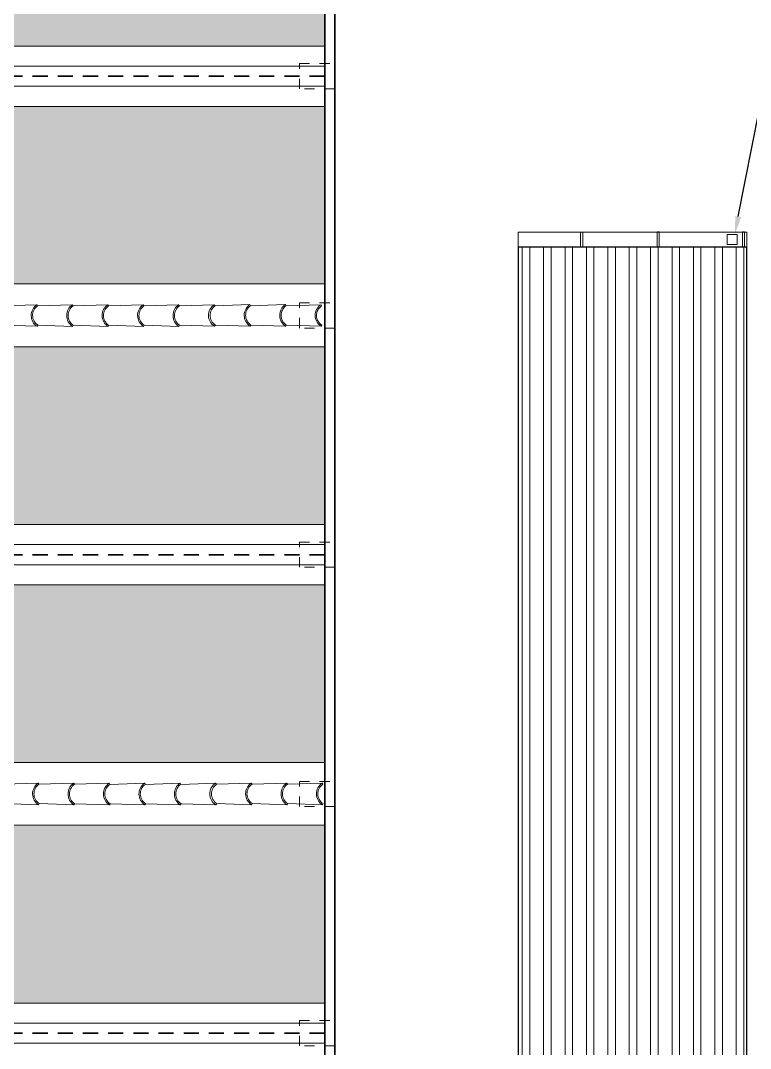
# Model space of a CAD drawing. Header units: metres. Extents: x 27 to 147, y -173 to 8.
# Drawn here: x 43.13 to 50.38, y -61.61 to -51.41 of the extents above; entities that cross this region are included whole.
import ezdxf
from ezdxf import colors
from ezdxf.entities.mleader import LeaderData, LeaderLine
from ezdxf.math import Vec2, Vec3

# ---------------------------------------------------------------- set-up
doc = ezdxf.new("R2010")
doc.units = ezdxf.units.M
doc.linetypes.add('DASHED2', pattern=[0.375, 0.25, -0.125])
doc.linetypes.add('HIDDEN2', pattern=[0.1875, 0.125, -0.0625])
for name, color, linetype, lineweight in [('canal de evacuacion', 1, 'Continuous', 20), ('Cotas varias El', 253, 'Continuous', 13), ('GRAFO 4', 7, 'Continuous', 30), ('GRAFO01', 7, 'Continuous', 0), ('I.S.-CANALETAS M', 160, 'Continuous', 15), ('letras sr', 7, 'Continuous', 5), ('linea0016', 144, 'HIDDEN2', 9), ('Mobiliario interno', 251, 'Continuous', 0), ('teja andina', 252, 'Continuous', 0), ('TEJAS ANDINA', 253, 'Continuous', 0)]:
    doc.layers.add(name, color=color, linetype=linetype, lineweight=lineweight)
doc.styles.add('Generales', font='trebuc.ttf', dxfattribs={"height": 0.1})
pattern_1 = [(274.9697, (49.60327060612644, 25.04769487576681), (-0.1999982614014102, 2.400000210303527), [0.1846944, -4.4326642]), (180, (49.61927060612641, 24.86369487576678), (-0.2000000000000001, -0.2), [0.016, -0.184]), (0, (49.41927060612647, 24.84769487576682), (0.2, 0.2), [0.05600000000000001, -0.144]), (90, (49.4752706061264, 24.84769487576682), (-0.2, 0.2), [0.02, -0.18]), (270, (49.60327060612644, 24.8676948757668), (0.2, -0.2000000000000001), [0.02, -0.18]), (0, (49.60327060612644, 24.84769487576682), (0.2, 0.2), [0.016, -0.184]), (0, (49.41927060612647, 24.86369487576678), (0.2, 0.2), [0.04000000000000001, -0.16]), (85.0303, (49.45927060612644, 24.86369487576678), (0.1999982614014119, 2.400000210303527), [0.1846943999999997, -4.43266419999999]), (52.69609999999999, (49.45927060612644, 24.87369487576677), (-2.599997177976598, -3.400002148337723), [0.0528016, -5.22735]), (18.4349, (49.49127060612648, 24.9156948757668), (0.4000000869185922, 0.1999996806445416), [0.05059639999999993, -0.5818589999999987]), (341.5651, (49.53927060612648, 24.93169487576677), (-0.4000000869185922, 0.1999996806445418), [0.05059640000000001, -0.581859]), (307.3039, (49.58727060612637, 24.9156948757668), (2.599997177976598, -3.400002148337723), [0.0528016, -5.22735]), (20.2249, (49.50127060612647, 24.90169487576679), (-2.199999452866844, -0.8000016671195548), [0.04049699999999992, -4.009194399999989]), (339.7751, (49.53927060612648, 24.9156948757668), (2.199999452866844, -0.8000016671195551), [0.04049700000000001, -4.0091944]), (307.4054, (49.57727060612638, 24.90169487576679), (2.00000199052301, -2.59999849299601), [0.0428018, -4.237385]), (52.5946, (49.4752706061264, 24.8676948757668), (-2.00000199052301, -2.599998492996009), [0.0428018, -4.237385])]

msp = doc.modelspace()

# ---------------------------------------------------------------- hatches: boundary and pattern name
at = {"layer": 'Mobiliario interno'}
h = msp.add_hatch(dxfattribs=at)
h.set_pattern_fill('STEEL', color=256, scale=1.7, angle=45)
h.set_pattern_definition([(90, (285.5481694174819, 286.9178283319553), (-0.2125000000000001, 0), []), (90, (285.4730393219809, 286.9929584274564), (-0.2125000000000001, 0), [])])
h.paths.add_polyline_path([(50.3629938341532, -53.66201928089538), (48.07118981893132, -53.6620162355365), (48.07119000498017, -66.41128301587372), (46.35690294231119, -66.41124904106226), (42.75548341521721, -66.40387723600355), (42.75439439171589, -68.60926606016073), (50.3619047964221, -68.61665495263986)])
at = {"layer": 'TEJAS ANDINA'}
h = msp.add_hatch(dxfattribs=at)
h.set_pattern_fill('SPANTIL1', color=256, scale=0.2, style=2, pattern_type=2)
h.set_pattern_definition(pattern_1)
h.paths.add_polyline_path([(46.1487318230445, -51.66306570786327), (35.84863040811638, -51.66306572378932), (35.84863744162317, -49.82538673961494), (46.14873885655129, -49.82538672368889)])
h = msp.add_hatch(dxfattribs=at)
h.set_pattern_fill('SPANTIL1', color=256, scale=0.2, angle=180, style=2, pattern_type=2)
h.set_pattern_definition([(94.96969999999999, (108.112066740612, 23.72553242816912), (0.1999982614014099, -2.400000210303527), [0.1846944, -4.4326642]), (0, (108.0960667406121, 23.90953242816914), (0.2000000000000001, 0.2), [0.016, -0.184]), (180, (108.296066740612, 23.92553242816916), (-0.2, -0.2), [0.05600000000000001, -0.144]), (270, (108.2400667406121, 23.92553242816916), (0.2, -0.2), [0.02, -0.18]), (90, (108.112066740612, 23.90553242816912), (-0.1999999999999999, 0.2000000000000001), [0.02, -0.18]), (180, (108.112066740612, 23.92553242816916), (-0.2, -0.2), [0.016, -0.184]), (180, (108.296066740612, 23.90953242816914), (-0.2, -0.2), [0.04000000000000001, -0.16]), (265.0303, (108.256066740612, 23.90953242816914), (-0.1999982614014122, -2.400000210303527), [0.1846944, -4.4326642]), (232.6961, (108.256066740612, 23.89953242816915), (2.599997177976598, 3.400002148337723), [0.0528016, -5.22735]), (198.4349, (108.224066740612, 23.85753242816912), (-0.4000000869185922, -0.1999996806445415), [0.05059640000000001, -0.581859]), (161.5651, (108.1760667406121, 23.8415324281691), (0.4000000869185922, -0.1999996806445418), [0.05059640000000001, -0.581859]), (127.3039, (108.1280667406121, 23.85753242816912), (-2.599997177976598, 3.400002148337723), [0.0528016, -5.22735]), (200.2249, (108.2140667406121, 23.87153242816913), (2.199999452866844, 0.8000016671195546), [0.04049700000000001, -4.0091944]), (159.7751, (108.1760667406121, 23.85753242816912), (-2.199999452866844, 0.8000016671195553), [0.04049700000000001, -4.0091944]), (127.4054, (108.1380667406121, 23.87153242816913), (-2.00000199052301, 2.59999849299601), [0.04280179999999991, -4.237384999999988]), (232.5946, (108.2400667406121, 23.90553242816912), (2.000001990523011, 2.599998492996009), [0.0428018, -4.237385])])
h.paths.add_polyline_path([(46.14873183627412, -52.26306571582626), (35.84863039479524, -52.26306571582626), (35.84863741458958, -54.02515581957647), (46.14873885606835, -54.02515581957647)])
h = msp.add_hatch(dxfattribs=at)
h.set_pattern_fill('SPANTIL1', color=256, scale=0.2, style=2, pattern_type=2)
h.set_pattern_definition(pattern_1)
h.paths.add_polyline_path([(46.14873885606835, -56.41306678993499), (35.84863741458958, -56.41306678993499), (35.84863741458958, -54.65539172315391), (46.14873885606835, -54.65539172315391)])
h = msp.add_hatch(dxfattribs=at)
h.set_pattern_fill('SPANTIL1', color=256, scale=0.2, angle=180, style=2, pattern_type=2)
h.set_pattern_definition([(94.96969999999999, (108.1120783192529, 18.97553135406042), (0.1999982614014099, -2.400000210303527), [0.1846944, -4.4326642]), (0, (108.0960783192528, 19.15953135406045), (0.2000000000000001, 0.2), [0.016, -0.184]), (180, (108.2960783192528, 19.17553135406047), (-0.2, -0.2), [0.05600000000000001, -0.144]), (270, (108.2400783192528, 19.17553135406047), (0.2, -0.2), [0.02, -0.18]), (90, (108.1120783192529, 19.15553135406049), (-0.1999999999999999, 0.2000000000000001), [0.02, -0.18]), (180, (108.1120783192529, 19.17553135406047), (-0.2, -0.2), [0.016, -0.184]), (180, (108.2960783192528, 19.15953135406045), (-0.2, -0.2), [0.04000000000000001, -0.16]), (265.0303, (108.2560783192529, 19.15953135406045), (-0.1999982614014122, -2.400000210303527), [0.1846944, -4.4326642]), (232.6961, (108.2560783192529, 19.14953135406046), (2.599997177976598, 3.400002148337723), [0.0528016, -5.22735]), (198.4349, (108.2240783192528, 19.10753135406048), (-0.4000000869185922, -0.1999996806445415), [0.05059640000000001, -0.581859]), (161.5651, (108.1760783192528, 19.09153135406046), (0.4000000869185922, -0.1999996806445418), [0.05059640000000001, -0.581859]), (127.3039, (108.1280783192528, 19.10753135406048), (-2.599997177976598, 3.400002148337723), [0.0528016, -5.22735]), (200.2249, (108.2140783192528, 19.12153135406044), (2.199999452866844, 0.8000016671195546), [0.04049700000000001, -4.0091944]), (159.7751, (108.1760783192528, 19.10753135406048), (-2.199999452866844, 0.8000016671195553), [0.04049700000000001, -4.0091944]), (127.4054, (108.1380783192528, 19.12153135406044), (-2.00000199052301, 2.59999849299601), [0.0428017999999999, -4.237384999999987]), (232.5946, (108.2400783192528, 19.15553135406049), (2.000001990523011, 2.599998492996009), [0.0428018, -4.237385])])
h.paths.add_polyline_path([(46.1487504347092, -57.01306678993495), (35.84864899323031, -57.01306678993495), (35.84864899323031, -58.77515689368516), (46.1487504347092, -58.77515689368516)])
h = msp.add_hatch(dxfattribs=at)
h.set_pattern_fill('SPANTIL1', color=256, scale=0.2, style=2, pattern_type=2)
h.set_pattern_definition([(274.9697, (49.60328464571501, 20.29769380165811), (-0.1999982614014102, 2.400000210303527), [0.1846944, -4.4326642]), (180, (49.61928464571508, 20.11369380165814), (-0.2000000000000001, -0.2), [0.016, -0.184]), (0, (49.41928464571504, 20.09769380165812), (0.2, 0.2), [0.05600000000000001, -0.144]), (90, (49.47528464571508, 20.09769380165812), (-0.2, 0.2), [0.02, -0.18]), (270, (49.60328464571501, 20.11769380165811), (0.2, -0.2000000000000001), [0.02, -0.18]), (0, (49.60328464571501, 20.09769380165812), (0.2, 0.2), [0.016, -0.184]), (0, (49.41928464571504, 20.11369380165814), (0.2, 0.2), [0.04000000000000001, -0.16]), (85.0303, (49.459284645715, 20.11369380165814), (0.1999982614014119, 2.400000210303527), [0.1846943999999996, -4.432664199999989]), (52.69609999999999, (49.459284645715, 20.12369380165813), (-2.599997177976598, -3.400002148337723), [0.0528016, -5.22735]), (18.4349, (49.49128464571504, 20.16569380165811), (0.4000000869185922, 0.1999996806445416), [0.05059639999999992, -0.5818589999999986]), (341.5651, (49.53928464571504, 20.18169380165813), (-0.4000000869185922, 0.1999996806445418), [0.05059640000000001, -0.581859]), (307.3039, (49.58728464571504, 20.16569380165811), (2.599997177976598, -3.400002148337723), [0.0528016, -5.22735]), (20.2249, (49.50128464571503, 20.1516938016581), (-2.199999452866844, -0.8000016671195548), [0.04049699999999992, -4.009194399999989]), (339.7751, (49.53928464571504, 20.16569380165811), (2.199999452866844, -0.8000016671195551), [0.04049700000000001, -4.0091944]), (307.4054, (49.57728464571505, 20.1516938016581), (2.00000199052301, -2.59999849299601), [0.0428018, -4.237385]), (52.5946, (49.47528464571508, 20.11769380165811), (-2.00000199052301, -2.599998492996009), [0.0428018, -4.237385])])
h.paths.add_polyline_path([(46.14875289565703, -61.16306786404368), (35.84865145417814, -61.16306786404368), (35.84865145417814, -59.40539279726261), (46.14875289565703, -59.40539279726261)])

# ---------------------------------------------------------------- linework, layer by layer
msp.add_lwpolyline([(42.76029354750636, -66.56901335398294), (42.74861651629334, -68.61357455782837), (50.34118411002942, -68.61774338026629), (50.34095661535355, -53.65986575640937), (50.34095661535355, -53.65986575640937), (48.07267558139813, -53.66071955993885), (48.07120512122555, -53.66071955993885), (48.07114461986748, -66.4112659284587), (42.760025485151, -66.41126654817907), (42.76029354750636, -66.56901335398294)])
at = {"layer": 'canal de evacuacion'}
for p, q in [((35.61883562385106, -51.86306588568641), (46.14865837420689, -51.86306588568709)), ((35.61883562385106, -52.06306588568646), (46.14865837420643, -52.06306588568691)), ((35.61883508825827, -56.61306579066286), (46.14865837420689, -56.61306579066377)), ((35.61883508825827, -56.8130657906629), (46.14865837420643, -56.81306579066359)), ((35.61908615770767, -61.36306624173017), (46.14865837420643, -61.36306624173062)), ((35.61908615770767, -61.56306624173021), (46.14865837420643, -61.56306624173044))]:
    msp.add_line(p, q, dxfattribs=at)
at = {"layer": 'Cotas varias El'}
for p, q in [((46.14873885606835, -54.02515581957647), (35.8451917615206, -54.02515581957647)), ((46.14873885606835, -54.6486180169328), (35.8451917615206, -54.6486180169328)), ((46.1487504347092, -58.77515689368516), (35.84520334016133, -58.77515689368516)), ((46.1487504347092, -59.39861909104144), (35.84520334016133, -59.39861909104144))]:
    msp.add_line(p, q, dxfattribs=at)
at = {"layer": 'GRAFO 4', "linetype": 'Continuous'}
for points in [[(34.64862337500085, -47.06306619956911), (46.24873885606837, -47.06306619956911), (46.24873885606837, -66.3630662740054), (34.64862337500085, -66.3630662740054)], [(34.64862337500085, -47.06306619956911), (46.24873885606837, -47.06306619956911), (46.24873885606837, -66.3630662740054), (34.64862337500085, -66.3630662740054)], [(34.74862337500088, -47.16306619956913), (46.14873885606835, -47.16306619956913), (46.14873885606835, -66.26306627400544), (34.74862337500088, -66.26306627400544)]]:
    msp.add_lwpolyline(points, close=True, dxfattribs=at)
at = {"layer": 'GRAFO01', "color": 251, "linetype": 'DASHED2', "lineweight": 9, "ltscale": 0.2}
for points in [[(45.89864995519872, -52.08806761869226), (45.8986499551205, -51.83806773503392), (46.24864995508096, -51.83806738597787), (46.24864995515941, -52.08806726963621)], [(45.89864991680724, -54.46306771393176), (45.89864991672903, -54.21306783027342), (46.24864991668949, -54.21306748121742), (46.24864991676793, -54.46306736487577)], [(45.89864580577625, -56.83806793973167), (45.89864580569804, -56.58806805607333), (46.2486458056585, -56.58806770701727), (46.24864580573694, -56.83806759067562)], [(45.89864984002418, -59.21306741707815), (45.89864983994596, -58.9630675334198), (46.24864983990642, -58.96306718436381), (46.24864983998486, -59.21306706802216)], [(45.89864687798399, -61.58806774699156), (45.89864687790578, -61.33806786333321), (46.24864687786624, -61.33806751427716), (46.24864687794468, -61.5880673979355)]]:
    msp.add_lwpolyline(points, close=True, dxfattribs=at)
at = {"layer": 'I.S.-CANALETAS M'}
for points in [[(48.07120512122555, -53.50986575603696), (50.34095661535355, -53.50986575603685), (50.34095661535355, -53.65986575640937), (48.07120512122555, -53.65986575640949)], [(48.69095621767508, -53.5098657560369), (48.69095621767508, -53.65986575640943), (48.71095621722804, -53.65986575640943), (48.71095621722804, -53.5098657560369)], [(49.45180863278972, -53.50915996998754), (49.45180863278972, -53.65915997036007), (49.47180863234269, -53.65915997036007), (49.47180863234269, -53.50915996998754)], [(50.24620220554596, -53.63313776336815), (50.24620220554596, -53.53313776374068), (50.14620220591848, -53.53313776374068), (50.14620220591848, -53.63313776336815)], [(50.29909475657212, -53.50813776150551), (50.29909475657212, -53.65813776187804), (50.31909475612508, -53.65813776187804), (50.31909475612508, -53.50813776150551)]]:
    msp.add_lwpolyline(points, close=True, dxfattribs=at)
at = {"layer": 'linea0016', "linetype": 'HIDDEN2', "lineweight": 30, "ltscale": 1.2}
for p, q in [((46.14873885606835, -51.96306571582625), (35.59104897483257, -51.96306571582625)), ((46.14873885606835, -56.71306678993494), (35.59104897483257, -56.71306678993494)), ((46.14873885606835, -61.46306786404364), (35.59104897483257, -61.46306786404364))]:
    msp.add_line(p, q, dxfattribs=at)
at = {"layer": 'teja andina', "lineweight": 15}
for p, q in [((42.94607879323314, -54.2418759951309), (43.29045930993607, -54.23097124358191)), ((43.29045930993607, -54.23097124358191), (43.29814404668821, -54.2421241447031)), ((43.29814404668764, -54.24212414470344), (43.64252456339057, -54.23121939315433)), ((43.64252456339057, -54.23121939315433), (43.65020930014236, -54.24237229427627)), ((43.65020930014236, -54.24237229427575), (43.99458981684495, -54.23146754272688)), ((43.99458981684495, -54.23146754272688), (44.00227455359698, -54.24262044384869)), ((44.00227455359675, -54.24262044384875), (44.34665507029933, -54.23171569229942)), ((44.34665507029933, -54.23171569229942), (44.35433980705136, -54.24286859342124)), ((44.35433980705091, -54.24286859342089), (44.69872032375372, -54.2319638418719)), ((44.69872032375372, -54.2319638418719), (44.70640506050574, -54.24311674299327)), ((44.70640506050597, -54.24311674299315), (45.05077538960302, -54.23132738250621)), ((45.05077538960302, -54.23132738250621), (45.06150170344733, -54.24113154641384)), ((45.06150170344733, -54.24113154641384), (45.40588222015003, -54.23022679486445)), ((45.40588222015003, -54.23022679486445), (45.41356695690195, -54.24137969598576)), ((45.41356695690172, -54.24137969598632), (45.75794747360464, -54.23047494443739)), ((45.75794747360464, -54.23047494443739), (45.76563221035633, -54.24162784555881)), ((45.76563221035633, -54.2416278455583), (46.11001272705914, -54.23072309400982)), ((46.11001272705914, -54.23072309400982), (46.11769746381071, -54.24187599513129)), ((42.94829219605151, -54.43406995066289), (43.2929316017736, -54.44564502249324)), ((43.2929316017736, -54.44564502249324), (43.30035744950624, -54.43431810023526)), ((43.3003574495059, -54.43431810023543), (43.64499685522799, -54.44589317206527)), ((43.64499685522799, -54.44589317206527), (43.65242270296062, -54.43456624980774)), ((43.65242270296062, -54.43456624980774), (43.9970621086826, -54.4461413216377)), ((43.9970621086826, -54.4461413216377), (44.00448795641512, -54.43481439938029)), ((44.00448795641512, -54.43481439938029), (44.34912736213698, -54.44638947121024)), ((44.34912736213698, -54.44638947121024), (44.3565532098695, -54.43506254895283)), ((44.35655320986928, -54.43506254895243), (44.70119261559137, -54.44663762078278)), ((44.70119261559137, -54.44663762078278), (44.70861846332366, -54.43531069852497)), ((44.70861846332366, -54.43531069852497), (45.05323836484297, -54.44519218363791)), ((45.05323836484297, -54.44519218363791), (45.06397524303782, -54.43333423890908)), ((45.0637151062657, -54.43332550194583), (45.40835451198757, -54.44490057377578)), ((45.40835451198757, -54.44490057377578), (45.41578035972032, -54.4335736515178)), ((45.41578035972009, -54.43357365151837), (45.76041976544195, -54.44514872334781)), ((45.76041976544195, -54.44514872334781), (45.7678456131747, -54.43382180109029)), ((45.7678456131747, -54.43382180109029), (46.11248501889634, -54.44539687292036)), ((46.11248501889634, -54.44539687292036), (46.11991086662908, -54.43406995066283)), ((42.95963356409936, -58.99172109898666), (43.30401408080218, -58.98081634743767)), ((43.30401408080218, -58.98081634743767), (43.31169881755443, -58.99196924855892)), ((43.31169881755375, -58.9919692485592), (43.65607933425679, -58.9810644970101)), ((43.65607933425679, -58.9810644970101), (43.66376407100859, -58.99221739813203)), ((43.66376407100859, -58.99221739813152), (44.00814458771117, -58.98131264658264)), ((44.00814458771117, -58.98131264658264), (44.01582932446308, -58.99246554770446)), ((44.01582932446297, -58.99246554770457), (44.36020984116556, -58.98156079615518)), ((44.36020984116556, -58.98156079615518), (44.36789457791758, -58.992713697277)), ((44.36789457791713, -58.99271369727666), (44.71227509461994, -58.98180894572772)), ((44.71227509461994, -58.98180894572772), (44.71995983137197, -58.99296184684903)), ((44.71995983137208, -58.99296184684891), (45.06433016046924, -58.98117248636197)), ((45.06433016046924, -58.98117248636197), (45.07505647431356, -58.9909766502696)), ((45.07505647431356, -58.9909766502696), (45.41943699101625, -58.98007189872021)), ((45.41943699101625, -58.98007189872021), (45.42712172776817, -58.99122479984158)), ((45.42712172776794, -58.99122479984214), (45.77150224447075, -58.98032004829315)), ((45.77150224447075, -58.98032004829315), (45.77918698122255, -58.99147294941457)), ((45.77918698122255, -58.99147294941406), (46.12356749792536, -58.98056819786558)), ((46.12356749792536, -58.98056819786558), (46.13125223467694, -58.99172109898711)), ((42.96184696691773, -59.18391505451865), (43.30648637263982, -59.195490126349)), ((43.30648637263982, -59.195490126349), (43.31391222037246, -59.18416320409102)), ((43.31391222037212, -59.18416320409119), (43.65855162609421, -59.19573827592103)), ((43.65855162609421, -59.19573827592103), (43.66597747382684, -59.18441135366356)), ((43.66597747382684, -59.18441135366356), (44.01061687954882, -59.19598642549352)), ((44.01061687954882, -59.19598642549352), (44.01804272728123, -59.18465950323605)), ((44.01804272728123, -59.18465950323605), (44.3626821330032, -59.196234575066)), ((44.3626821330032, -59.196234575066), (44.37010798073561, -59.18490765280859)), ((44.3701079807355, -59.18490765280819), (44.71474738645759, -59.19648272463854)), ((44.71474738645759, -59.19648272463854), (44.72217323418988, -59.18515580238073)), ((44.72217323418988, -59.18515580238073), (45.06679313570919, -59.19503728749373)), ((45.06679313570919, -59.19503728749373), (45.07753001390392, -59.18317934276484)), ((45.07726987713193, -59.18317060580159), (45.42190928285379, -59.19474567763154)), ((45.42190928285379, -59.19474567763154), (45.42933513058654, -59.18341875537357)), ((45.42933513058631, -59.18341875537413), (45.77397453630817, -59.19499382720358)), ((45.77397453630817, -59.19499382720358), (45.78140038404092, -59.18366690494611)), ((45.78140038404092, -59.18366690494611), (46.12603978976256, -59.19524197677612)), ((46.12603978976256, -59.19524197677612), (46.13346563749531, -59.18391505451859))]:
    msp.add_line(p, q, dxfattribs=at)
for centre, radius, start, end in [((43.36384562844557, -54.33747721515016), 0.1293409205322173, 124.5681929392987, 236.7514430851883), ((43.36384562844557, -54.33747721515016), 0.1157968302204076, 124.5681929392987, 236.7514430851883), ((43.71591088189996, -54.3377253647227), 0.1293409205322173, 124.5681929392987, 236.7514430851883), ((43.71591088189996, -54.3377253647227), 0.1157968302204076, 124.5681929392987, 236.7514430851883), ((44.0679761353548, -54.33797351429507), 0.1293409205322173, 124.5681929392987, 236.7514430851883), ((44.0679761353548, -54.33797351429507), 0.1157968302204076, 124.5681929392987, 236.7514430851883), ((44.42004138880918, -54.33822166386756), 0.1293409205322173, 124.5681929392987, 236.7514430851883), ((44.42004138880918, -54.33822166386756), 0.1157968302204076, 124.5681929392987, 236.7514430851883), ((44.77210664226334, -54.3384698134397), 0.1293409205322173, 124.5681929392987, 236.7514430851883), ((44.77210664226334, -54.3384698134397), 0.1157968302204076, 124.5681929392987, 236.7514430851883), ((45.12350599475974, -54.33743636306463), 0.1286423595926425, 124.4280288424794, 236.8916071830305), ((45.1272032852039, -54.33648461685988), 0.1157968302204076, 124.5681929392987, 236.7514430851883), ((45.47926853865954, -54.33673276643322), 0.1293409205322173, 124.5681929392987, 236.7514430851883), ((45.47926853865954, -54.33673276643322), 0.1157968302204076, 124.5681929392987, 236.7514430851883), ((45.83133379211415, -54.33698091600564), 0.1293409205322173, 124.5681929392987, 236.7514430851883), ((45.83133379211415, -54.33698091600564), 0.1157968302204076, 124.5681929392987, 236.7514430851883), ((46.18339904556854, -54.33722906557767), 0.1293409205322173, 124.5681929392987, 236.7514430851883), ((46.18339904556854, -54.33722906557767), 0.1157968302204076, 124.5681929392987, 236.7514430851883), ((43.3774003993118, -59.08732231900592), 0.1293409205322173, 124.5681929392987, 236.7514430851883), ((43.3774003993118, -59.08732231900592), 0.1157968302204076, 124.5681929392987, 236.7514430851883), ((43.72946565276618, -59.08757046857846), 0.1293409205322173, 124.5681929392987, 236.7514430851883), ((43.72946565276618, -59.08757046857846), 0.1157968302204076, 124.5681929392987, 236.7514430851883), ((44.08153090622102, -59.08781861815083), 0.1293409205322173, 124.5681929392987, 236.7514430851883), ((44.08153090622102, -59.08781861815083), 0.1157968302204076, 124.5681929392987, 236.7514430851883), ((44.4335961596754, -59.08806676772338), 0.1293409205322173, 124.5681929392987, 236.7514430851883), ((44.4335961596754, -59.08806676772338), 0.1157968302204076, 124.5681929392987, 236.7514430851883), ((44.78566141312956, -59.08831491729546), 0.1293409205322173, 124.5681929392987, 236.7514430851883), ((44.78566141312956, -59.08831491729546), 0.1157968302204076, 124.5681929392987, 236.7514430851883), ((45.13706076562596, -59.08728146692044), 0.1286423595926425, 124.4280288424794, 236.8916071830305), ((45.14075805607001, -59.08632972071564), 0.1157968302204076, 124.5681929392987, 236.7514430851883), ((45.49282330952576, -59.08657787028898), 0.1293409205322173, 124.5681929392987, 236.7514430851883), ((45.49282330952576, -59.08657787028898), 0.1157968302204076, 124.5681929392987, 236.7514430851883), ((45.84488856298037, -59.08682601986141), 0.1293409205322173, 124.5681929392987, 236.7514430851883), ((45.84488856298037, -59.08682601986141), 0.1157968302204076, 124.5681929392987, 236.7514430851883), ((46.19695381643476, -59.08707416943344), 0.1293409205322173, 124.5681929392987, 236.7514430851883), ((46.19695381643476, -59.08707416943344), 0.1157968302204076, 124.5681929392987, 236.7514430851883)]:
    msp.add_arc(centre, radius, start, end, dxfattribs=at)
at = {"layer": 'TEJAS ANDINA'}
for points in [[(35.84862337509253, -47.46306619956914), (46.14873885606835, -47.46306619956914), (46.14873885606835, -51.66306571582629), (35.84862337509253, -51.66306571582629)], [(35.8486233750009, -52.26306571582626), (46.14873885606835, -52.26306571582626), (46.14873885606835, -56.41306678993499), (35.8486233750009, -56.41306678993499)], [(35.84863495364164, -57.01306678993495), (46.14873885606835, -57.01306678993495), (46.14873885606835, -61.16306786404368), (35.84863495364164, -61.16306786404368)]]:
    msp.add_lwpolyline(points, close=True, dxfattribs=at)

# ---------------------------------------------------------------- leaders
at = {"layer": 'letras sr'}
ml = msp.add_multileader_mtext('Standard', dxfattribs=at)
ml.set_content('{\\fTrebuchet MS|b1|i0|c0|p34;Baja montante de agua pluvial d= 3"}', color=256, style='Generales')
ml.set_leader_properties()
ml.build(insert=Vec2(0, 0))
ml.multileader.update_dxf_attribs({"text_right_attachment_type": 6, "dogleg_length": 0.1826173701318089, "arrow_head_size": 0.18})
ctx = ml.context
ctx.base_point, ctx.char_height, ctx.arrow_head_size, ctx.landing_gap_size, ctx.plane_origin = Vec3(50.64715031206474, -52.30408087105718), 0.13, 0.18, 0.09, Vec3(52.20269081926705, -53.32322652290571)
ctx.right_attachment = 6
notes = []
notes.append((ctx, [(1, (1, 1, 0), (50.46453294193293, -52.30408087105718), (1, 0), 0.1826173701318089, [(0, [(50.22133248409034, -53.53313776374068)], 0, [])])]))
ctx.mtext.insert, ctx.mtext.width, ctx.mtext.defined_height, ctx.mtext.flow_direction = Vec3(50.73715031206473, -52.22069703267334), 2.439841704188211, 1.206956283313307, 5
for ctx, leaders in notes:
    for number, flags, end, landing, length, lines in leaders:
        leader = LeaderData()
        leader.index, (leader.has_last_leader_line, leader.has_dogleg_vector, leader.attachment_direction) = number, flags
        leader.last_leader_point, leader.dogleg_vector, leader.dogleg_length = Vec3(end), Vec3(landing), length
        for number, points, colour, breaks in lines:
            line = LeaderLine()
            line.index, line.vertices, line.color, line.breaks = number, Vec3.list(points), colors.encode_raw_color(colour), breaks
            leader.lines.append(line)
        ctx.leaders.append(leader)

doc.saveas('drawing.dxf')
